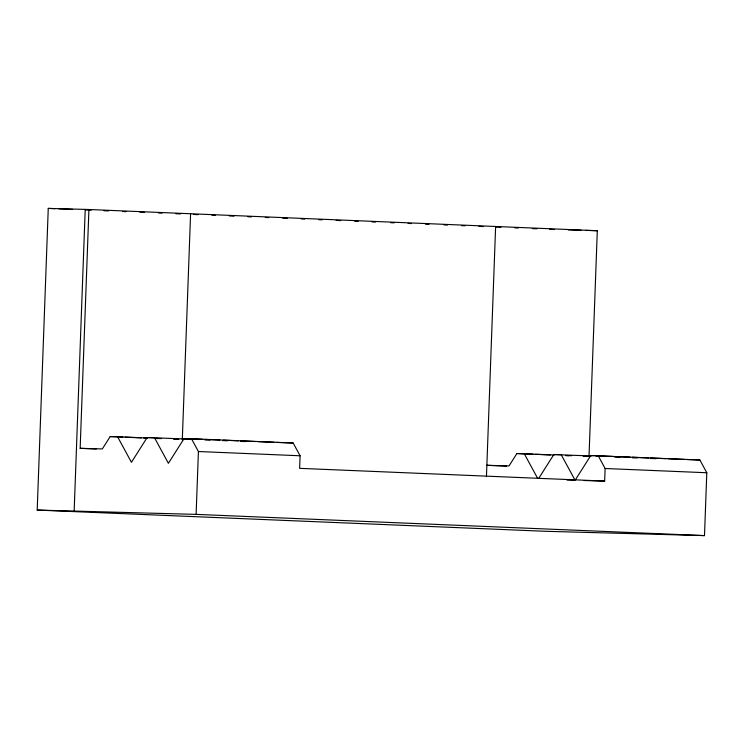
<?xml version="1.0" encoding="UTF-8"?>
<svg xmlns="http://www.w3.org/2000/svg" width="744" height="744" viewBox="0 0 744 744"><rect width="100%" height="100%" fill="white"/><g stroke="black" fill="none" stroke-linecap="round" stroke-linejoin="round"><path stroke-width="1.12" d="M538.749 478.327L553.843 454.538L561.236 454.733L575.093 480.28L590.801 455.533L699.871 459.978L706.8 472.747L704.494 535.606L545.585 531.3L37.2 510.077L48.258 208.394L88.917 209.501L597.302 230.724L589.006 456.797M74.158 511.082L85.216 209.399M96.329 449.004L80.157 448.325L88.917 209.501M182.299 439.816L190.594 213.742M37.2 510.077L196.109 514.374L198.416 451.524L191.487 438.755L184.094 438.56L168.386 463.298L154.529 437.76L147.135 437.556L131.437 462.294L117.571 436.756L110.186 436.561L102.328 448.93L80.157 448.325M191.487 438.755L293.164 443.006L300.092 455.774L299.627 468.339L604.658 481.08L605.123 468.506L598.195 455.737M486.446 476.737L495.625 226.474M554.317 454.993L516.894 453.533L509.036 465.911L486.864 465.307L506.506 466.125M568.258 229.933L581.036 230.287M585.686 230.407L597.302 230.724M293.164 443.006L276.526 442.42M699.871 459.978L686.703 459.541M567.012 480.057L573.94 480.243M584.198 480.522L604.658 481.08M48.258 208.394L55.223 208.692M58.711 208.832L72.633 209.417M85.402 209.948L91.205 210.189M103.974 210.729L108.615 210.915M122.546 211.501L126.024 211.649M139.956 212.226L144.596 212.421M158.528 212.998L162.006 213.147M175.937 213.733L180.578 213.919M193.347 214.458L197.988 214.653M211.919 215.23L215.407 215.379M229.329 215.955L233.969 216.151M247.901 216.737L251.379 216.876M265.31 217.462L268.798 217.601M282.72 218.187L287.361 218.383M301.292 218.959L304.78 219.108M318.702 219.694L322.189 219.833M336.111 220.419L340.761 220.615M354.683 221.191L358.171 221.34M372.093 221.917L375.581 222.065M390.665 222.698L394.153 222.837M408.075 223.423L411.562 223.563M425.484 224.149L428.972 224.297M444.056 224.921L447.544 225.069M461.466 225.646L464.954 225.795M478.876 226.381L483.526 226.567M496.295 227.106L500.935 227.301M514.857 227.878L518.345 228.027M532.267 228.603L536.917 228.799M549.686 229.329L554.327 229.524M184.094 438.56L202.582 439.332M204.888 439.425L219.908 440.048M223.377 440.197L238.396 440.82M240.712 440.922L255.731 441.545M258.038 441.648L274.22 442.317M590.801 455.533L594.27 455.681M596.576 455.774L612.758 456.453M615.065 456.546L630.084 457.179M632.4 457.272L648.573 457.951M650.879 458.044L665.908 458.676M668.214 458.769L684.387 459.448M147.135 437.556L154.073 437.844M154.529 437.76L192.659 439.351M204.907 439.974L209.994 440.076M222.698 440.606L227.32 440.792M240.731 441.462L245.808 441.564M553.843 454.538L591.275 455.988M595.898 456.184L601.673 456.425M614.386 456.956L620.161 457.197M632.419 457.82L637.496 457.923M650.2 458.453L655.985 458.695M117.571 436.756L147.619 438.011M155.701 438.346L161.476 438.588M174.189 439.118L178.811 439.313M565.877 455.477L571.652 455.719M583.203 456.193L588.988 456.435M110.186 436.561L122.89 437.091M125.206 437.184L141.379 437.863M143.685 437.956L147.154 438.104M156.398 438.486L158.714 438.588M173.733 439.211L177.193 439.36M516.894 453.533L533.067 454.212M535.373 454.305L550.393 454.937M565.421 455.561L568.881 455.709M583.901 456.332L586.216 456.435M198.416 451.524L300.092 455.774M605.123 468.506L706.8 472.747M196.109 514.374L704.494 535.606M524.278 453.738L537.587 478.252"/></g></svg>
